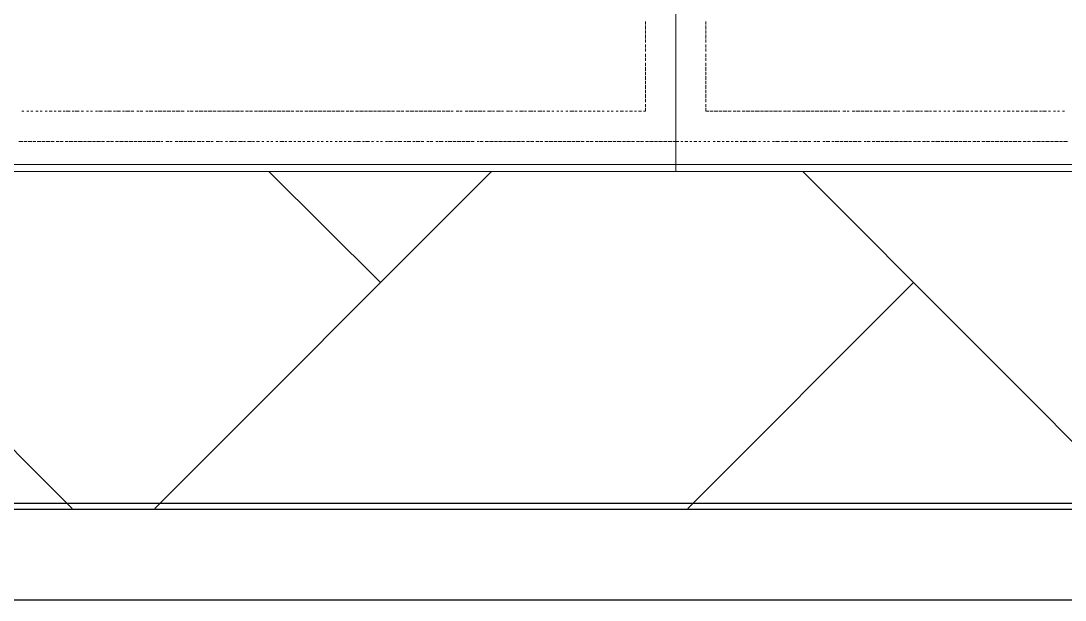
# Model space of a CAD drawing. Header units: millimetres. Extents: x 2928 to 3112, y 1220 to 1280.
# Drawn here: x 2962.22 to 2963.947, y 1236.874 to 1237.831 of the extents above; entities that cross this region are included whole.
import ezdxf

# ---------------------------------------------------------------- set-up
doc = ezdxf.new("R2010")
doc.units = ezdxf.units.MM

msp = doc.modelspace()

# ---------------------------------------------------------------- linework, layer by layer
at = {"color": 7, "linetype": 'Continuous', "lineweight": -2, "true_color": 0x000007}
for points in [[(2937.08126, 1265.3073), (2937.07792, 1267.474), (2938.98795, 1267.474), (2985.45528, 1267.474), (2985.45528, 1236.87356), (2938.98795, 1236.87356), (2937.08126, 1236.87356), (2937.08126, 1238.60692)], [(2937.23126, 1265.3073), (2937.23126, 1267.32399), (2938.98795, 1267.32399), (2985.30528, 1267.32399), (2985.30528, 1237.02356), (2938.98795, 1237.02356), (2937.22793, 1237.02356), (2937.22793, 1238.60692)]]:
    msp.add_lwpolyline(points, close=True, dxfattribs=at)
at = {"color": 7, "linetype": 'Continuous', "lineweight": 20, "true_color": 0x000007}
for points in [[(2961.2866, 1237.5819), (2963.3033, 1237.5819), (2963.3033, 1238.03358), (2961.2866, 1238.03358)], [(2963.3033, 1237.5819), (2965.31833, 1237.5819), (2965.31833, 1238.03358), (2963.3033, 1238.03358)]]:
    msp.add_lwpolyline(points, close=True, dxfattribs=at)
at = {"color": 252, "linetype": 'Continuous', "lineweight": 13, "true_color": 0x989898}
for points in [[(2963.2533, 1237.82524), (2963.2533, 1237.83024), (2963.2533, 1237.83024)], [(2963.2533, 1237.81691), (2963.2533, 1237.82357), (2963.2533, 1237.82357)], [(2963.3533, 1237.83024), (2963.3533, 1237.82524), (2963.3533, 1237.82524)], [(2963.3533, 1237.82357), (2963.3533, 1237.81691), (2963.3533, 1237.81691)], [(2963.2533, 1237.81024), (2963.2533, 1237.81524), (2963.2533, 1237.81524)], [(2963.2533, 1237.80191), (2963.2533, 1237.80857), (2963.2533, 1237.80857)], [(2963.3533, 1237.81524), (2963.3533, 1237.81024), (2963.3533, 1237.81024)], [(2963.3533, 1237.80857), (2963.3533, 1237.80191), (2963.3533, 1237.80191)], [(2963.2533, 1237.79524), (2963.2533, 1237.80024), (2963.2533, 1237.80024)], [(2963.2533, 1237.7869), (2963.2533, 1237.7919), (2963.2533, 1237.7919)], [(2963.3533, 1237.80024), (2963.3533, 1237.79524), (2963.3533, 1237.79524)], [(2963.3533, 1237.7919), (2963.3533, 1237.7869), (2963.3533, 1237.7869)], [(2963.2533, 1237.78024), (2963.2533, 1237.78524), (2963.2533, 1237.78524)], [(2963.2533, 1237.7719), (2963.2533, 1237.7769), (2963.2533, 1237.7769)], [(2963.3533, 1237.78524), (2963.3533, 1237.78024), (2963.3533, 1237.78024)], [(2963.3533, 1237.7769), (2963.3533, 1237.7719), (2963.3533, 1237.7719)], [(2963.2533, 1237.76524), (2963.2533, 1237.77024), (2963.2533, 1237.77024)], [(2963.2533, 1237.7569), (2963.2533, 1237.7619), (2963.2533, 1237.7619)], [(2963.2533, 1237.74857), (2963.2533, 1237.75524), (2963.2533, 1237.75524)], [(2963.3533, 1237.77024), (2963.3533, 1237.76524), (2963.3533, 1237.76524)], [(2963.3533, 1237.7619), (2963.3533, 1237.7569), (2963.3533, 1237.7569)], [(2963.3533, 1237.75524), (2963.3533, 1237.74857), (2963.3533, 1237.74857)], [(2963.2533, 1237.7419), (2963.2533, 1237.7469), (2963.2533, 1237.7469)], [(2963.2533, 1237.73357), (2963.2533, 1237.74024), (2963.2533, 1237.74024)], [(2963.3533, 1237.7469), (2963.3533, 1237.7419), (2963.3533, 1237.7419)], [(2963.3533, 1237.74024), (2963.3533, 1237.73357), (2963.3533, 1237.73357)], [(2963.2533, 1237.7269), (2963.2533, 1237.7319), (2963.2533, 1237.7319)], [(2963.2533, 1237.71857), (2963.2533, 1237.72524), (2963.2533, 1237.72524)], [(2963.3533, 1237.7319), (2963.3533, 1237.7269), (2963.3533, 1237.7269)], [(2963.3533, 1237.72524), (2963.3533, 1237.71857), (2963.3533, 1237.71857)], [(2963.2533, 1237.7119), (2963.2533, 1237.7169), (2963.2533, 1237.7169)], [(2963.2533, 1237.70357), (2963.2533, 1237.71024), (2963.2533, 1237.71024)], [(2963.3533, 1237.7169), (2963.3533, 1237.7119), (2963.3533, 1237.7119)], [(2963.3533, 1237.71024), (2963.3533, 1237.70357), (2963.3533, 1237.70357)], [(2963.2533, 1237.6969), (2963.2533, 1237.7019), (2963.2533, 1237.7019)], [(2963.2533, 1237.68857), (2963.2533, 1237.69357), (2963.2533, 1237.69357)], [(2963.2533, 1237.6819), (2963.2533, 1237.6869), (2963.2533, 1237.6869)], [(2963.3533, 1237.7019), (2963.3533, 1237.6969), (2963.3533, 1237.6969)], [(2963.3533, 1237.69357), (2963.3533, 1237.68857), (2963.3533, 1237.68857)], [(2963.3533, 1237.6869), (2963.3533, 1237.6819), (2963.3583, 1237.6819)], [(2962.22162, 1237.6819), (2962.22495, 1237.6819), (2962.22495, 1237.6819)], [(2962.22995, 1237.6819), (2962.23328, 1237.6819), (2962.23328, 1237.6819)], [(2962.23662, 1237.6819), (2962.23995, 1237.6819), (2962.23995, 1237.6819)], [(2962.24495, 1237.6819), (2962.24828, 1237.6819), (2962.24828, 1237.6819)], [(2962.25162, 1237.6819), (2962.25495, 1237.6819), (2962.25495, 1237.6819)], [(2962.25995, 1237.6819), (2962.26328, 1237.6819), (2962.26328, 1237.6819)], [(2962.26662, 1237.6819), (2962.27162, 1237.6819), (2962.27162, 1237.6819)], [(2962.27495, 1237.6819), (2962.27828, 1237.6819), (2962.27828, 1237.6819)], [(2962.28162, 1237.6819), (2962.28662, 1237.6819), (2962.28662, 1237.6819)], [(2962.28995, 1237.6819), (2962.29328, 1237.6819), (2962.29328, 1237.6819)], [(2962.29495, 1237.6819), (2962.30162, 1237.6819), (2962.30162, 1237.6819)], [(2962.30495, 1237.6819), (2962.30828, 1237.6819), (2962.30828, 1237.6819)], [(2962.30995, 1237.6819), (2962.31662, 1237.6819), (2962.31662, 1237.6819)], [(2962.31995, 1237.6819), (2962.32328, 1237.6819), (2962.32328, 1237.6819)], [(2962.32828, 1237.6819), (2962.33162, 1237.6819), (2962.33162, 1237.6819)], [(2962.33495, 1237.6819), (2962.33828, 1237.6819), (2962.33828, 1237.6819)], [(2962.34328, 1237.6819), (2962.34662, 1237.6819), (2962.34662, 1237.6819)], [(2962.34828, 1237.6819), (2962.35495, 1237.6819), (2962.35495, 1237.6819)], [(2962.35828, 1237.6819), (2962.36162, 1237.6819), (2962.36162, 1237.6819)], [(2962.36328, 1237.6819), (2962.36995, 1237.6819), (2962.36995, 1237.6819)], [(2962.37328, 1237.6819), (2962.37662, 1237.6819), (2962.37662, 1237.6819)], [(2962.37828, 1237.6819), (2962.38495, 1237.6819), (2962.38495, 1237.6819)], [(2962.38828, 1237.6819), (2962.39162, 1237.6819), (2962.39162, 1237.6819)], [(2962.39328, 1237.6819), (2962.39995, 1237.6819), (2962.39995, 1237.6819)], [(2962.40162, 1237.6819), (2962.40662, 1237.6819), (2962.40662, 1237.6819)], [(2962.41162, 1237.6819), (2962.41495, 1237.6819), (2962.41495, 1237.6819)], [(2962.41662, 1237.6819), (2962.42162, 1237.6819), (2962.42162, 1237.6819)], [(2962.42662, 1237.6819), (2962.42995, 1237.6819), (2962.42995, 1237.6819)], [(2962.43162, 1237.6819), (2962.43829, 1237.6819), (2962.43829, 1237.6819)], [(2962.44162, 1237.6819), (2962.44495, 1237.6819), (2962.44495, 1237.6819)], [(2962.44662, 1237.6819), (2962.45329, 1237.6819), (2962.45329, 1237.6819)], [(2962.45495, 1237.6819), (2962.45995, 1237.6819), (2962.45995, 1237.6819)], [(2962.46162, 1237.6819), (2962.46829, 1237.6819), (2962.46829, 1237.6819)], [(2962.46995, 1237.6819), (2962.47495, 1237.6819), (2962.47495, 1237.6819)], [(2962.47662, 1237.6819), (2962.48329, 1237.6819), (2962.48329, 1237.6819)], [(2962.48495, 1237.6819), (2962.48995, 1237.6819), (2962.48995, 1237.6819)], [(2962.49495, 1237.6819), (2962.49829, 1237.6819), (2962.49829, 1237.6819)], [(2962.49995, 1237.6819), (2962.50495, 1237.6819), (2962.50495, 1237.6819)], [(2962.50829, 1237.6819), (2962.51329, 1237.6819), (2962.51329, 1237.6819)], [(2962.51495, 1237.6819), (2962.52162, 1237.6819), (2962.52162, 1237.6819)], [(2962.52329, 1237.6819), (2962.52829, 1237.6819), (2962.52829, 1237.6819)], [(2962.52995, 1237.6819), (2962.53662, 1237.6819), (2962.53662, 1237.6819)], [(2962.53829, 1237.6819), (2962.54329, 1237.6819), (2962.54329, 1237.6819)], [(2962.54495, 1237.6819), (2962.55162, 1237.6819), (2962.55162, 1237.6819)], [(2962.55329, 1237.6819), (2962.55829, 1237.6819), (2962.55829, 1237.6819)], [(2962.55995, 1237.6819), (2962.56662, 1237.6819), (2962.56662, 1237.6819)], [(2962.56829, 1237.6819), (2962.57329, 1237.6819), (2962.57329, 1237.6819)], [(2962.57495, 1237.6819), (2962.58162, 1237.6819), (2962.58162, 1237.6819)], [(2962.58329, 1237.6819), (2962.58829, 1237.6819), (2962.58829, 1237.6819)], [(2962.59162, 1237.6819), (2962.59662, 1237.6819), (2962.59662, 1237.6819)], [(2962.59829, 1237.6819), (2962.60329, 1237.6819), (2962.60329, 1237.6819)], [(2962.60662, 1237.6819), (2962.61162, 1237.6819), (2962.61162, 1237.6819)], [(2962.61329, 1237.6819), (2962.61995, 1237.6819), (2962.61995, 1237.6819)], [(2962.62162, 1237.6819), (2962.62662, 1237.6819), (2962.62662, 1237.6819)], [(2962.62829, 1237.6819), (2962.63496, 1237.6819), (2962.63496, 1237.6819)], [(2962.63662, 1237.6819), (2962.64162, 1237.6819), (2962.64162, 1237.6819)], [(2962.64329, 1237.6819), (2962.64996, 1237.6819), (2962.64996, 1237.6819)], [(2962.65162, 1237.6819), (2962.65662, 1237.6819), (2962.65662, 1237.6819)], [(2962.65829, 1237.6819), (2962.66496, 1237.6819), (2962.66496, 1237.6819)], [(2962.66662, 1237.6819), (2962.67162, 1237.6819), (2962.67162, 1237.6819)], [(2962.67496, 1237.6819), (2962.67996, 1237.6819), (2962.67996, 1237.6819)], [(2962.68162, 1237.6819), (2962.68662, 1237.6819), (2962.68662, 1237.6819)], [(2962.68996, 1237.6819), (2962.69496, 1237.6819), (2962.69496, 1237.6819)], [(2962.69662, 1237.6819), (2962.70329, 1237.6819), (2962.70329, 1237.6819)], [(2962.70496, 1237.6819), (2962.70996, 1237.6819), (2962.70996, 1237.6819)], [(2962.71162, 1237.6819), (2962.71829, 1237.6819), (2962.71829, 1237.6819)], [(2962.71996, 1237.6819), (2962.72496, 1237.6819), (2962.72496, 1237.6819)], [(2962.72662, 1237.6819), (2962.73329, 1237.6819), (2962.73329, 1237.6819)], [(2962.73496, 1237.6819), (2962.73996, 1237.6819), (2962.73996, 1237.6819)], [(2962.74162, 1237.6819), (2962.74829, 1237.6819), (2962.74829, 1237.6819)], [(2962.74996, 1237.6819), (2962.75496, 1237.6819), (2962.75496, 1237.6819)], [(2962.75829, 1237.6819), (2962.76329, 1237.6819), (2962.76329, 1237.6819)], [(2962.76496, 1237.6819), (2962.76996, 1237.6819), (2962.76996, 1237.6819)], [(2962.77329, 1237.6819), (2962.77829, 1237.6819), (2962.77829, 1237.6819)], [(2962.77996, 1237.6819), (2962.78662, 1237.6819), (2962.78662, 1237.6819)], [(2962.78829, 1237.6819), (2962.79329, 1237.6819), (2962.79329, 1237.6819)], [(2962.79496, 1237.6819), (2962.80162, 1237.6819), (2962.80162, 1237.6819)], [(2962.80329, 1237.6819), (2962.80829, 1237.6819), (2962.80829, 1237.6819)], [(2962.80996, 1237.6819), (2962.81662, 1237.6819), (2962.81662, 1237.6819)], [(2962.81829, 1237.6819), (2962.82329, 1237.6819), (2962.82329, 1237.6819)], [(2962.82496, 1237.6819), (2962.83162, 1237.6819), (2962.83162, 1237.6819)], [(2962.83329, 1237.6819), (2962.83829, 1237.6819), (2962.83829, 1237.6819)], [(2962.84162, 1237.6819), (2962.84662, 1237.6819), (2962.84662, 1237.6819)], [(2962.84829, 1237.6819), (2962.85329, 1237.6819), (2962.85329, 1237.6819)], [(2962.85662, 1237.6819), (2962.86163, 1237.6819), (2962.86163, 1237.6819)], [(2962.86329, 1237.6819), (2962.86996, 1237.6819), (2962.86996, 1237.6819)], [(2962.87163, 1237.6819), (2962.87663, 1237.6819), (2962.87663, 1237.6819)], [(2962.87829, 1237.6819), (2962.88496, 1237.6819), (2962.88496, 1237.6819)], [(2962.88663, 1237.6819), (2962.89163, 1237.6819), (2962.89163, 1237.6819)], [(2962.89329, 1237.6819), (2962.89996, 1237.6819), (2962.89996, 1237.6819)], [(2962.90163, 1237.6819), (2962.90663, 1237.6819), (2962.90663, 1237.6819)], [(2962.90829, 1237.6819), (2962.91496, 1237.6819), (2962.91496, 1237.6819)], [(2962.91663, 1237.6819), (2962.92163, 1237.6819), (2962.92163, 1237.6819)], [(2962.92329, 1237.6819), (2962.92996, 1237.6819), (2962.92996, 1237.6819)], [(2962.93163, 1237.6819), (2962.93496, 1237.6819), (2962.93496, 1237.6819)], [(2962.93996, 1237.6819), (2962.94496, 1237.6819), (2962.94496, 1237.6819)], [(2962.94663, 1237.6819), (2962.94996, 1237.6819), (2962.94996, 1237.6819)], [(2962.95496, 1237.6819), (2962.95996, 1237.6819), (2962.95996, 1237.6819)], [(2962.96163, 1237.6819), (2962.96829, 1237.6819), (2962.96829, 1237.6819)], [(2962.96996, 1237.6819), (2962.97496, 1237.6819), (2962.97496, 1237.6819)], [(2962.97663, 1237.6819), (2962.98329, 1237.6819), (2962.98329, 1237.6819)], [(2962.98496, 1237.6819), (2962.98829, 1237.6819), (2962.98829, 1237.6819)], [(2962.99163, 1237.6819), (2962.99829, 1237.6819), (2962.99829, 1237.6819)], [(2962.99996, 1237.6819), (2963.00329, 1237.6819), (2963.00329, 1237.6819)], [(2963.00663, 1237.6819), (2963.01329, 1237.6819), (2963.01329, 1237.6819)], [(2963.01496, 1237.6819), (2963.01829, 1237.6819), (2963.01829, 1237.6819)], [(2963.02329, 1237.6819), (2963.02829, 1237.6819), (2963.02829, 1237.6819)], [(2963.02996, 1237.6819), (2963.03329, 1237.6819), (2963.03329, 1237.6819)], [(2963.03829, 1237.6819), (2963.04163, 1237.6819), (2963.04163, 1237.6819)], [(2963.04496, 1237.6819), (2963.05163, 1237.6819), (2963.05163, 1237.6819)], [(2963.05329, 1237.6819), (2963.05663, 1237.6819), (2963.05663, 1237.6819)], [(2963.05996, 1237.6819), (2963.06663, 1237.6819), (2963.06663, 1237.6819)], [(2963.06829, 1237.6819), (2963.07163, 1237.6819), (2963.07163, 1237.6819)], [(2963.07496, 1237.6819), (2963.08163, 1237.6819), (2963.08163, 1237.6819)], [(2963.08329, 1237.6819), (2963.08663, 1237.6819), (2963.08663, 1237.6819)], [(2963.08996, 1237.6819), (2963.09496, 1237.6819), (2963.09496, 1237.6819)], [(2963.0983, 1237.6819), (2963.10163, 1237.6819), (2963.10163, 1237.6819)], [(2963.10663, 1237.6819), (2963.10996, 1237.6819), (2963.10996, 1237.6819)], [(2963.1133, 1237.6819), (2963.11663, 1237.6819), (2963.11663, 1237.6819)], [(2963.12163, 1237.6819), (2963.12496, 1237.6819), (2963.12496, 1237.6819)], [(2963.1283, 1237.6819), (2963.13496, 1237.6819), (2963.13496, 1237.6819)], [(2963.13663, 1237.6819), (2963.13996, 1237.6819), (2963.13996, 1237.6819)], [(2963.1433, 1237.6819), (2963.1483, 1237.6819), (2963.1483, 1237.6819)], [(2963.15163, 1237.6819), (2963.15496, 1237.6819), (2963.15496, 1237.6819)], [(2963.1583, 1237.6819), (2963.1633, 1237.6819), (2963.1633, 1237.6819)], [(2963.16663, 1237.6819), (2963.16996, 1237.6819), (2963.16996, 1237.6819)], [(2963.1733, 1237.6819), (2963.1783, 1237.6819), (2963.1783, 1237.6819)], [(2963.18163, 1237.6819), (2963.18496, 1237.6819), (2963.18496, 1237.6819)], [(2963.18996, 1237.6819), (2963.1933, 1237.6819), (2963.1933, 1237.6819)], [(2963.19663, 1237.6819), (2963.19996, 1237.6819), (2963.19996, 1237.6819)], [(2963.20496, 1237.6819), (2963.2083, 1237.6819), (2963.2083, 1237.6819)], [(2963.21163, 1237.6819), (2963.21663, 1237.6819), (2963.21663, 1237.6819)], [(2963.21996, 1237.6819), (2963.2233, 1237.6819), (2963.2233, 1237.6819)], [(2963.22663, 1237.6819), (2963.23163, 1237.6819), (2963.23163, 1237.6819)], [(2963.23496, 1237.6819), (2963.2383, 1237.6819), (2963.2383, 1237.6819)], [(2963.24163, 1237.6819), (2963.24663, 1237.6819), (2963.24663, 1237.6819)], [(2963.24996, 1237.6819), (2963.2533, 1237.6819), (2963.2533, 1237.6819)], [(2963.35997, 1237.6819), (2963.36497, 1237.6819), (2963.36497, 1237.6819)], [(2963.36663, 1237.6819), (2963.3733, 1237.6819), (2963.3733, 1237.6819)], [(2963.37497, 1237.6819), (2963.37997, 1237.6819), (2963.37997, 1237.6819)], [(2963.38163, 1237.6819), (2963.3883, 1237.6819), (2963.3883, 1237.6819)], [(2963.38997, 1237.6819), (2963.39497, 1237.6819), (2963.39497, 1237.6819)], [(2963.3983, 1237.6819), (2963.4033, 1237.6819), (2963.4033, 1237.6819)], [(2963.40497, 1237.6819), (2963.40997, 1237.6819), (2963.40997, 1237.6819)], [(2963.4133, 1237.6819), (2963.4183, 1237.6819), (2963.4183, 1237.6819)], [(2963.41997, 1237.6819), (2963.42663, 1237.6819), (2963.42663, 1237.6819)], [(2963.4283, 1237.6819), (2963.4333, 1237.6819), (2963.4333, 1237.6819)], [(2963.43497, 1237.6819), (2963.44163, 1237.6819), (2963.44163, 1237.6819)], [(2963.4433, 1237.6819), (2963.4483, 1237.6819), (2963.4483, 1237.6819)], [(2963.44997, 1237.6819), (2963.45663, 1237.6819), (2963.45663, 1237.6819)], [(2963.4583, 1237.6819), (2963.4633, 1237.6819), (2963.4633, 1237.6819)], [(2963.46497, 1237.6819), (2963.47163, 1237.6819), (2963.47163, 1237.6819)], [(2963.4733, 1237.6819), (2963.4783, 1237.6819), (2963.4783, 1237.6819)], [(2963.48163, 1237.6819), (2963.48663, 1237.6819), (2963.48663, 1237.6819)], [(2963.4883, 1237.6819), (2963.4933, 1237.6819), (2963.4933, 1237.6819)], [(2963.49663, 1237.6819), (2963.50163, 1237.6819), (2963.50163, 1237.6819)], [(2963.5033, 1237.6819), (2963.50997, 1237.6819), (2963.50997, 1237.6819)], [(2963.51163, 1237.6819), (2963.51663, 1237.6819), (2963.51663, 1237.6819)], [(2963.5183, 1237.6819), (2963.52497, 1237.6819), (2963.52497, 1237.6819)], [(2963.52663, 1237.6819), (2963.53163, 1237.6819), (2963.53163, 1237.6819)], [(2963.5333, 1237.6819), (2963.53997, 1237.6819), (2963.53997, 1237.6819)], [(2963.54163, 1237.6819), (2963.54663, 1237.6819), (2963.54663, 1237.6819)], [(2963.5483, 1237.6819), (2963.55497, 1237.6819), (2963.55497, 1237.6819)], [(2963.55663, 1237.6819), (2963.56164, 1237.6819), (2963.56164, 1237.6819)], [(2963.5633, 1237.6819), (2963.56997, 1237.6819), (2963.56997, 1237.6819)], [(2963.57164, 1237.6819), (2963.57497, 1237.6819), (2963.57497, 1237.6819)], [(2963.57997, 1237.6819), (2963.58497, 1237.6819), (2963.58497, 1237.6819)], [(2963.58664, 1237.6819), (2963.58997, 1237.6819), (2963.58997, 1237.6819)], [(2963.59497, 1237.6819), (2963.59997, 1237.6819), (2963.59997, 1237.6819)], [(2963.60164, 1237.6819), (2963.6083, 1237.6819), (2963.6083, 1237.6819)], [(2963.60997, 1237.6819), (2963.61497, 1237.6819), (2963.61497, 1237.6819)], [(2963.61664, 1237.6819), (2963.6233, 1237.6819), (2963.6233, 1237.6819)], [(2963.62497, 1237.6819), (2963.6283, 1237.6819), (2963.6283, 1237.6819)], [(2963.63164, 1237.6819), (2963.6383, 1237.6819), (2963.6383, 1237.6819)], [(2963.63997, 1237.6819), (2963.6433, 1237.6819), (2963.6433, 1237.6819)], [(2963.64664, 1237.6819), (2963.6533, 1237.6819), (2963.6533, 1237.6819)], [(2963.65497, 1237.6819), (2963.6583, 1237.6819), (2963.6583, 1237.6819)], [(2963.6633, 1237.6819), (2963.6683, 1237.6819), (2963.6683, 1237.6819)], [(2963.66997, 1237.6819), (2963.6733, 1237.6819), (2963.6733, 1237.6819)], [(2963.6783, 1237.6819), (2963.68164, 1237.6819), (2963.68164, 1237.6819)], [(2963.68497, 1237.6819), (2963.69164, 1237.6819), (2963.69164, 1237.6819)], [(2963.6933, 1237.6819), (2963.69664, 1237.6819), (2963.69664, 1237.6819)], [(2963.69997, 1237.6819), (2963.70664, 1237.6819), (2963.70664, 1237.6819)], [(2963.7083, 1237.6819), (2963.71164, 1237.6819), (2963.71164, 1237.6819)], [(2963.71497, 1237.6819), (2963.72164, 1237.6819), (2963.72164, 1237.6819)], [(2963.7233, 1237.6819), (2963.72664, 1237.6819), (2963.72664, 1237.6819)], [(2963.72997, 1237.6819), (2963.73497, 1237.6819), (2963.73497, 1237.6819)], [(2963.7383, 1237.6819), (2963.74164, 1237.6819), (2963.74164, 1237.6819)], [(2963.74664, 1237.6819), (2963.74997, 1237.6819), (2963.74997, 1237.6819)], [(2963.7533, 1237.6819), (2963.75664, 1237.6819), (2963.75664, 1237.6819)], [(2963.76164, 1237.6819), (2963.76497, 1237.6819), (2963.76497, 1237.6819)], [(2963.7683, 1237.6819), (2963.77497, 1237.6819), (2963.77497, 1237.6819)], [(2963.77664, 1237.6819), (2963.77997, 1237.6819), (2963.77997, 1237.6819)], [(2963.7833, 1237.6819), (2963.7883, 1237.6819), (2963.7883, 1237.6819)], [(2963.79164, 1237.6819), (2963.79497, 1237.6819), (2963.79497, 1237.6819)], [(2963.79831, 1237.6819), (2963.80331, 1237.6819), (2963.80331, 1237.6819)], [(2963.80664, 1237.6819), (2963.80997, 1237.6819), (2963.80997, 1237.6819)], [(2963.81331, 1237.6819), (2963.81831, 1237.6819), (2963.81831, 1237.6819)], [(2963.82164, 1237.6819), (2963.82497, 1237.6819), (2963.82497, 1237.6819)], [(2963.82997, 1237.6819), (2963.83331, 1237.6819), (2963.83331, 1237.6819)], [(2963.83664, 1237.6819), (2963.83997, 1237.6819), (2963.83997, 1237.6819)], [(2963.84497, 1237.6819), (2963.84831, 1237.6819), (2963.84831, 1237.6819)], [(2963.85164, 1237.6819), (2963.85664, 1237.6819), (2963.85664, 1237.6819)], [(2963.85997, 1237.6819), (2963.86331, 1237.6819), (2963.86331, 1237.6819)], [(2963.86664, 1237.6819), (2963.87164, 1237.6819), (2963.87164, 1237.6819)], [(2963.87497, 1237.6819), (2963.87831, 1237.6819), (2963.87831, 1237.6819)], [(2963.88164, 1237.6819), (2963.88664, 1237.6819), (2963.88664, 1237.6819)], [(2963.88997, 1237.6819), (2963.89331, 1237.6819), (2963.89331, 1237.6819)], [(2963.89497, 1237.6819), (2963.90164, 1237.6819), (2963.90164, 1237.6819)], [(2963.90497, 1237.6819), (2963.90831, 1237.6819), (2963.90831, 1237.6819)], [(2963.90997, 1237.6819), (2963.91664, 1237.6819), (2963.91664, 1237.6819)], [(2963.91997, 1237.6819), (2963.92331, 1237.6819), (2963.92331, 1237.6819)], [(2963.92831, 1237.6819), (2963.93164, 1237.6819), (2963.93164, 1237.6819)], [(2963.93497, 1237.6819), (2963.93831, 1237.6819), (2963.93831, 1237.6819)], [(2963.94331, 1237.6819), (2963.94664, 1237.6819), (2963.94664, 1237.6819)], [(2962.21662, 1237.6319), (2962.22328, 1237.6319), (2962.22328, 1237.6319)], [(2962.22495, 1237.6319), (2962.22995, 1237.6319), (2962.22995, 1237.6319)], [(2962.23162, 1237.6319), (2962.23828, 1237.6319), (2962.23828, 1237.6319)], [(2962.23995, 1237.6319), (2962.24495, 1237.6319), (2962.24495, 1237.6319)], [(2962.24662, 1237.6319), (2962.25328, 1237.6319), (2962.25328, 1237.6319)], [(2962.25495, 1237.6319), (2962.25995, 1237.6319), (2962.25995, 1237.6319)], [(2962.26162, 1237.6319), (2962.26828, 1237.6319), (2962.26828, 1237.6319)], [(2962.26995, 1237.6319), (2962.27495, 1237.6319), (2962.27495, 1237.6319)], [(2962.27828, 1237.6319), (2962.28328, 1237.6319), (2962.28328, 1237.6319)], [(2962.28495, 1237.6319), (2962.28995, 1237.6319), (2962.28995, 1237.6319)], [(2962.29328, 1237.6319), (2962.29828, 1237.6319), (2962.29828, 1237.6319)], [(2962.29995, 1237.6319), (2962.30662, 1237.6319), (2962.30662, 1237.6319)], [(2962.30828, 1237.6319), (2962.31328, 1237.6319), (2962.31328, 1237.6319)], [(2962.31495, 1237.6319), (2962.32162, 1237.6319), (2962.32162, 1237.6319)], [(2962.32328, 1237.6319), (2962.32828, 1237.6319), (2962.32828, 1237.6319)], [(2962.32995, 1237.6319), (2962.33662, 1237.6319), (2962.33662, 1237.6319)], [(2962.33828, 1237.6319), (2962.34328, 1237.6319), (2962.34328, 1237.6319)], [(2962.34495, 1237.6319), (2962.35162, 1237.6319), (2962.35162, 1237.6319)], [(2962.35328, 1237.6319), (2962.35828, 1237.6319), (2962.35828, 1237.6319)], [(2962.36162, 1237.6319), (2962.36662, 1237.6319), (2962.36662, 1237.6319)], [(2962.36828, 1237.6319), (2962.37328, 1237.6319), (2962.37328, 1237.6319)], [(2962.37662, 1237.6319), (2962.38162, 1237.6319), (2962.38162, 1237.6319)], [(2962.38328, 1237.6319), (2962.38995, 1237.6319), (2962.38995, 1237.6319)], [(2962.39162, 1237.6319), (2962.39662, 1237.6319), (2962.39662, 1237.6319)], [(2962.39829, 1237.6319), (2962.40495, 1237.6319), (2962.40495, 1237.6319)], [(2962.40662, 1237.6319), (2962.41162, 1237.6319), (2962.41162, 1237.6319)], [(2962.41329, 1237.6319), (2962.41995, 1237.6319), (2962.41995, 1237.6319)], [(2962.42162, 1237.6319), (2962.42662, 1237.6319), (2962.42662, 1237.6319)], [(2962.42829, 1237.6319), (2962.43495, 1237.6319), (2962.43495, 1237.6319)], [(2962.43662, 1237.6319), (2962.44162, 1237.6319), (2962.44162, 1237.6319)], [(2962.44329, 1237.6319), (2962.44995, 1237.6319), (2962.44995, 1237.6319)], [(2962.45162, 1237.6319), (2962.45495, 1237.6319), (2962.45495, 1237.6319)], [(2962.45995, 1237.6319), (2962.46495, 1237.6319), (2962.46495, 1237.6319)], [(2962.46662, 1237.6319), (2962.46995, 1237.6319), (2962.46995, 1237.6319)], [(2962.47495, 1237.6319), (2962.47995, 1237.6319), (2962.47995, 1237.6319)], [(2962.48162, 1237.6319), (2962.48829, 1237.6319), (2962.48829, 1237.6319)], [(2962.48995, 1237.6319), (2962.49495, 1237.6319), (2962.49495, 1237.6319)], [(2962.49662, 1237.6319), (2962.50329, 1237.6319), (2962.50329, 1237.6319)], [(2962.50495, 1237.6319), (2962.50829, 1237.6319), (2962.50829, 1237.6319)], [(2962.51162, 1237.6319), (2962.51829, 1237.6319), (2962.51829, 1237.6319)], [(2962.51995, 1237.6319), (2962.52329, 1237.6319), (2962.52329, 1237.6319)], [(2962.52662, 1237.6319), (2962.53329, 1237.6319), (2962.53329, 1237.6319)], [(2962.53495, 1237.6319), (2962.53829, 1237.6319), (2962.53829, 1237.6319)], [(2962.54329, 1237.6319), (2962.54829, 1237.6319), (2962.54829, 1237.6319)], [(2962.54995, 1237.6319), (2962.55329, 1237.6319), (2962.55329, 1237.6319)], [(2962.55829, 1237.6319), (2962.56162, 1237.6319), (2962.56162, 1237.6319)], [(2962.56495, 1237.6319), (2962.57162, 1237.6319), (2962.57162, 1237.6319)], [(2962.57329, 1237.6319), (2962.57662, 1237.6319), (2962.57662, 1237.6319)], [(2962.57995, 1237.6319), (2962.58662, 1237.6319), (2962.58662, 1237.6319)], [(2962.58829, 1237.6319), (2962.59162, 1237.6319), (2962.59162, 1237.6319)], [(2962.59495, 1237.6319), (2962.60162, 1237.6319), (2962.60162, 1237.6319)], [(2962.60329, 1237.6319), (2962.60662, 1237.6319), (2962.60662, 1237.6319)], [(2962.60995, 1237.6319), (2962.61495, 1237.6319), (2962.61495, 1237.6319)], [(2962.61829, 1237.6319), (2962.62162, 1237.6319), (2962.62162, 1237.6319)], [(2962.62662, 1237.6319), (2962.62996, 1237.6319), (2962.62996, 1237.6319)], [(2962.63329, 1237.6319), (2962.63662, 1237.6319), (2962.63662, 1237.6319)], [(2962.64162, 1237.6319), (2962.64496, 1237.6319), (2962.64496, 1237.6319)], [(2962.64829, 1237.6319), (2962.65496, 1237.6319), (2962.65496, 1237.6319)], [(2962.65662, 1237.6319), (2962.65996, 1237.6319), (2962.65996, 1237.6319)], [(2962.66329, 1237.6319), (2962.66829, 1237.6319), (2962.66829, 1237.6319)], [(2962.67162, 1237.6319), (2962.67496, 1237.6319), (2962.67496, 1237.6319)], [(2962.67829, 1237.6319), (2962.68329, 1237.6319), (2962.68329, 1237.6319)], [(2962.68662, 1237.6319), (2962.68996, 1237.6319), (2962.68996, 1237.6319)], [(2962.69329, 1237.6319), (2962.69829, 1237.6319), (2962.69829, 1237.6319)], [(2962.70162, 1237.6319), (2962.70496, 1237.6319), (2962.70496, 1237.6319)], [(2962.70996, 1237.6319), (2962.71329, 1237.6319), (2962.71329, 1237.6319)], [(2962.71662, 1237.6319), (2962.71996, 1237.6319), (2962.71996, 1237.6319)], [(2962.72496, 1237.6319), (2962.72829, 1237.6319), (2962.72829, 1237.6319)], [(2962.73162, 1237.6319), (2962.73496, 1237.6319), (2962.73496, 1237.6319)], [(2962.73996, 1237.6319), (2962.74329, 1237.6319), (2962.74329, 1237.6319)], [(2962.74662, 1237.6319), (2962.75162, 1237.6319), (2962.75162, 1237.6319)], [(2962.75496, 1237.6319), (2962.75829, 1237.6319), (2962.75829, 1237.6319)], [(2962.76162, 1237.6319), (2962.76662, 1237.6319), (2962.76662, 1237.6319)], [(2962.76996, 1237.6319), (2962.77329, 1237.6319), (2962.77329, 1237.6319)], [(2962.77496, 1237.6319), (2962.78162, 1237.6319), (2962.78162, 1237.6319)], [(2962.78496, 1237.6319), (2962.78829, 1237.6319), (2962.78829, 1237.6319)], [(2962.78996, 1237.6319), (2962.79662, 1237.6319), (2962.79662, 1237.6319)], [(2962.79996, 1237.6319), (2962.80329, 1237.6319), (2962.80329, 1237.6319)], [(2962.80829, 1237.6319), (2962.81162, 1237.6319), (2962.81162, 1237.6319)], [(2962.81496, 1237.6319), (2962.81829, 1237.6319), (2962.81829, 1237.6319)], [(2962.82329, 1237.6319), (2962.82662, 1237.6319), (2962.82662, 1237.6319)], [(2962.82829, 1237.6319), (2962.83496, 1237.6319), (2962.83496, 1237.6319)], [(2962.83829, 1237.6319), (2962.84162, 1237.6319), (2962.84162, 1237.6319)], [(2962.84329, 1237.6319), (2962.84996, 1237.6319), (2962.84996, 1237.6319)], [(2962.85329, 1237.6319), (2962.85662, 1237.6319), (2962.85662, 1237.6319)], [(2962.85829, 1237.6319), (2962.86496, 1237.6319), (2962.86496, 1237.6319)], [(2962.86829, 1237.6319), (2962.87163, 1237.6319), (2962.87163, 1237.6319)], [(2962.87329, 1237.6319), (2962.87996, 1237.6319), (2962.87996, 1237.6319)], [(2962.88163, 1237.6319), (2962.88663, 1237.6319), (2962.88663, 1237.6319)], [(2962.89163, 1237.6319), (2962.89496, 1237.6319), (2962.89496, 1237.6319)], [(2962.89663, 1237.6319), (2962.90163, 1237.6319), (2962.90163, 1237.6319)], [(2962.90663, 1237.6319), (2962.90996, 1237.6319), (2962.90996, 1237.6319)], [(2962.91163, 1237.6319), (2962.91829, 1237.6319), (2962.91829, 1237.6319)], [(2962.92163, 1237.6319), (2962.92496, 1237.6319), (2962.92496, 1237.6319)], [(2962.92663, 1237.6319), (2962.93329, 1237.6319), (2962.93329, 1237.6319)], [(2962.93496, 1237.6319), (2962.93996, 1237.6319), (2962.93996, 1237.6319)], [(2962.94163, 1237.6319), (2962.94829, 1237.6319), (2962.94829, 1237.6319)], [(2962.94996, 1237.6319), (2962.95496, 1237.6319), (2962.95496, 1237.6319)], [(2962.95663, 1237.6319), (2962.96329, 1237.6319), (2962.96329, 1237.6319)], [(2962.96496, 1237.6319), (2962.96996, 1237.6319), (2962.96996, 1237.6319)], [(2962.97496, 1237.6319), (2962.97829, 1237.6319), (2962.97829, 1237.6319)], [(2962.97996, 1237.6319), (2962.98496, 1237.6319), (2962.98496, 1237.6319)], [(2962.98829, 1237.6319), (2962.99329, 1237.6319), (2962.99329, 1237.6319)], [(2962.99496, 1237.6319), (2963.00163, 1237.6319), (2963.00163, 1237.6319)], [(2963.00329, 1237.6319), (2963.00829, 1237.6319), (2963.00829, 1237.6319)], [(2963.00996, 1237.6319), (2963.01663, 1237.6319), (2963.01663, 1237.6319)], [(2963.01829, 1237.6319), (2963.02329, 1237.6319), (2963.02329, 1237.6319)], [(2963.02496, 1237.6319), (2963.03163, 1237.6319), (2963.03163, 1237.6319)], [(2963.03329, 1237.6319), (2963.03829, 1237.6319), (2963.03829, 1237.6319)], [(2963.03996, 1237.6319), (2963.04663, 1237.6319), (2963.04663, 1237.6319)], [(2963.04829, 1237.6319), (2963.05329, 1237.6319), (2963.05329, 1237.6319)], [(2963.05663, 1237.6319), (2963.06163, 1237.6319), (2963.06163, 1237.6319)], [(2963.06329, 1237.6319), (2963.06829, 1237.6319), (2963.06829, 1237.6319)], [(2963.07163, 1237.6319), (2963.07663, 1237.6319), (2963.07663, 1237.6319)], [(2963.07829, 1237.6319), (2963.08329, 1237.6319), (2963.08329, 1237.6319)], [(2963.08663, 1237.6319), (2963.09163, 1237.6319), (2963.09163, 1237.6319)], [(2963.09329, 1237.6319), (2963.09996, 1237.6319), (2963.09996, 1237.6319)], [(2963.10163, 1237.6319), (2963.10663, 1237.6319), (2963.10663, 1237.6319)], [(2963.1083, 1237.6319), (2963.11496, 1237.6319), (2963.11496, 1237.6319)], [(2963.11663, 1237.6319), (2963.12163, 1237.6319), (2963.12163, 1237.6319)], [(2963.1233, 1237.6319), (2963.12996, 1237.6319), (2963.12996, 1237.6319)], [(2963.13163, 1237.6319), (2963.13663, 1237.6319), (2963.13663, 1237.6319)], [(2963.1383, 1237.6319), (2963.14496, 1237.6319), (2963.14496, 1237.6319)], [(2963.14663, 1237.6319), (2963.15163, 1237.6319), (2963.15163, 1237.6319)], [(2963.15496, 1237.6319), (2963.15996, 1237.6319), (2963.15996, 1237.6319)], [(2963.16163, 1237.6319), (2963.16663, 1237.6319), (2963.16663, 1237.6319)], [(2963.16996, 1237.6319), (2963.17496, 1237.6319), (2963.17496, 1237.6319)], [(2963.17663, 1237.6319), (2963.1833, 1237.6319), (2963.1833, 1237.6319)], [(2963.18496, 1237.6319), (2963.18996, 1237.6319), (2963.18996, 1237.6319)], [(2963.19163, 1237.6319), (2963.1983, 1237.6319), (2963.1983, 1237.6319)], [(2963.19996, 1237.6319), (2963.20496, 1237.6319), (2963.20496, 1237.6319)], [(2963.20663, 1237.6319), (2963.2133, 1237.6319), (2963.2133, 1237.6319)], [(2963.21496, 1237.6319), (2963.21996, 1237.6319), (2963.21996, 1237.6319)], [(2963.22163, 1237.6319), (2963.2283, 1237.6319), (2963.2283, 1237.6319)], [(2963.22996, 1237.6319), (2963.23496, 1237.6319), (2963.23496, 1237.6319)], [(2963.2383, 1237.6319), (2963.2433, 1237.6319), (2963.2433, 1237.6319)], [(2963.24496, 1237.6319), (2963.24996, 1237.6319), (2963.24996, 1237.6319)], [(2963.2533, 1237.6319), (2963.2583, 1237.6319), (2963.2583, 1237.6319)], [(2963.25996, 1237.6319), (2963.26663, 1237.6319), (2963.26663, 1237.6319)], [(2963.2683, 1237.6319), (2963.2733, 1237.6319), (2963.2733, 1237.6319)], [(2963.27496, 1237.6319), (2963.28163, 1237.6319), (2963.28163, 1237.6319)], [(2963.2833, 1237.6319), (2963.2883, 1237.6319), (2963.2883, 1237.6319)], [(2963.28996, 1237.6319), (2963.29663, 1237.6319), (2963.29663, 1237.6319)], [(2963.2983, 1237.6319), (2963.3033, 1237.6319), (2963.3033, 1237.6319)], [(2963.3033, 1237.6319), (2963.3083, 1237.6319), (2963.3083, 1237.6319)], [(2963.31163, 1237.6319), (2963.31496, 1237.6319), (2963.31496, 1237.6319)], [(2963.3183, 1237.6319), (2963.3233, 1237.6319), (2963.3233, 1237.6319)], [(2963.32663, 1237.6319), (2963.32997, 1237.6319), (2963.32997, 1237.6319)], [(2963.3333, 1237.6319), (2963.3383, 1237.6319), (2963.3383, 1237.6319)], [(2963.34163, 1237.6319), (2963.34497, 1237.6319), (2963.34497, 1237.6319)], [(2963.34997, 1237.6319), (2963.3533, 1237.6319), (2963.3533, 1237.6319)], [(2963.35663, 1237.6319), (2963.35997, 1237.6319), (2963.35997, 1237.6319)], [(2963.36497, 1237.6319), (2963.3683, 1237.6319), (2963.3683, 1237.6319)], [(2963.37163, 1237.6319), (2963.37663, 1237.6319), (2963.37663, 1237.6319)], [(2963.37997, 1237.6319), (2963.3833, 1237.6319), (2963.3833, 1237.6319)], [(2963.38663, 1237.6319), (2963.39163, 1237.6319), (2963.39163, 1237.6319)], [(2963.39497, 1237.6319), (2963.3983, 1237.6319), (2963.3983, 1237.6319)], [(2963.40163, 1237.6319), (2963.40663, 1237.6319), (2963.40663, 1237.6319)], [(2963.40997, 1237.6319), (2963.4133, 1237.6319), (2963.4133, 1237.6319)], [(2963.41497, 1237.6319), (2963.42163, 1237.6319), (2963.42163, 1237.6319)], [(2963.42497, 1237.6319), (2963.4283, 1237.6319), (2963.4283, 1237.6319)], [(2963.42997, 1237.6319), (2963.43663, 1237.6319), (2963.43663, 1237.6319)], [(2963.43997, 1237.6319), (2963.4433, 1237.6319), (2963.4433, 1237.6319)], [(2963.4483, 1237.6319), (2963.45163, 1237.6319), (2963.45163, 1237.6319)], [(2963.45497, 1237.6319), (2963.4583, 1237.6319), (2963.4583, 1237.6319)], [(2963.4633, 1237.6319), (2963.46663, 1237.6319), (2963.46663, 1237.6319)], [(2963.4683, 1237.6319), (2963.47497, 1237.6319), (2963.47497, 1237.6319)], [(2963.4783, 1237.6319), (2963.48163, 1237.6319), (2963.48163, 1237.6319)], [(2963.4833, 1237.6319), (2963.48997, 1237.6319), (2963.48997, 1237.6319)], [(2963.4933, 1237.6319), (2963.49663, 1237.6319), (2963.49663, 1237.6319)], [(2963.4983, 1237.6319), (2963.50497, 1237.6319), (2963.50497, 1237.6319)], [(2963.5083, 1237.6319), (2963.51163, 1237.6319), (2963.51163, 1237.6319)], [(2963.5133, 1237.6319), (2963.51997, 1237.6319), (2963.51997, 1237.6319)], [(2963.52163, 1237.6319), (2963.52663, 1237.6319), (2963.52663, 1237.6319)], [(2963.53163, 1237.6319), (2963.53497, 1237.6319), (2963.53497, 1237.6319)], [(2963.53663, 1237.6319), (2963.54163, 1237.6319), (2963.54163, 1237.6319)], [(2963.54663, 1237.6319), (2963.54997, 1237.6319), (2963.54997, 1237.6319)], [(2963.55163, 1237.6319), (2963.5583, 1237.6319), (2963.5583, 1237.6319)], [(2963.56164, 1237.6319), (2963.56497, 1237.6319), (2963.56497, 1237.6319)], [(2963.56664, 1237.6319), (2963.5733, 1237.6319), (2963.5733, 1237.6319)], [(2963.57497, 1237.6319), (2963.57997, 1237.6319), (2963.57997, 1237.6319)], [(2963.58164, 1237.6319), (2963.5883, 1237.6319), (2963.5883, 1237.6319)], [(2963.58997, 1237.6319), (2963.59497, 1237.6319), (2963.59497, 1237.6319)], [(2963.59664, 1237.6319), (2963.6033, 1237.6319), (2963.6033, 1237.6319)], [(2963.60497, 1237.6319), (2963.60997, 1237.6319), (2963.60997, 1237.6319)], [(2963.61497, 1237.6319), (2963.6183, 1237.6319), (2963.6183, 1237.6319)], [(2963.61997, 1237.6319), (2963.62497, 1237.6319), (2963.62497, 1237.6319)], [(2963.6283, 1237.6319), (2963.6333, 1237.6319), (2963.6333, 1237.6319)], [(2963.63497, 1237.6319), (2963.64164, 1237.6319), (2963.64164, 1237.6319)], [(2963.6433, 1237.6319), (2963.6483, 1237.6319), (2963.6483, 1237.6319)], [(2963.64997, 1237.6319), (2963.65664, 1237.6319), (2963.65664, 1237.6319)], [(2963.6583, 1237.6319), (2963.6633, 1237.6319), (2963.6633, 1237.6319)], [(2963.66497, 1237.6319), (2963.67164, 1237.6319), (2963.67164, 1237.6319)], [(2963.6733, 1237.6319), (2963.6783, 1237.6319), (2963.6783, 1237.6319)], [(2963.67997, 1237.6319), (2963.68664, 1237.6319), (2963.68664, 1237.6319)], [(2963.6883, 1237.6319), (2963.6933, 1237.6319), (2963.6933, 1237.6319)], [(2963.69664, 1237.6319), (2963.70164, 1237.6319), (2963.70164, 1237.6319)], [(2963.7033, 1237.6319), (2963.7083, 1237.6319), (2963.7083, 1237.6319)], [(2963.71164, 1237.6319), (2963.71664, 1237.6319), (2963.71664, 1237.6319)], [(2963.7183, 1237.6319), (2963.7233, 1237.6319), (2963.7233, 1237.6319)], [(2963.72664, 1237.6319), (2963.73164, 1237.6319), (2963.73164, 1237.6319)], [(2963.7333, 1237.6319), (2963.73997, 1237.6319), (2963.73997, 1237.6319)], [(2963.74164, 1237.6319), (2963.74664, 1237.6319), (2963.74664, 1237.6319)], [(2963.7483, 1237.6319), (2963.75497, 1237.6319), (2963.75497, 1237.6319)], [(2963.75664, 1237.6319), (2963.76164, 1237.6319), (2963.76164, 1237.6319)], [(2963.7633, 1237.6319), (2963.76997, 1237.6319), (2963.76997, 1237.6319)], [(2963.77164, 1237.6319), (2963.77664, 1237.6319), (2963.77664, 1237.6319)], [(2963.7783, 1237.6319), (2963.78497, 1237.6319), (2963.78497, 1237.6319)], [(2963.78664, 1237.6319), (2963.79164, 1237.6319), (2963.79164, 1237.6319)], [(2963.79497, 1237.6319), (2963.79997, 1237.6319), (2963.79997, 1237.6319)], [(2963.80164, 1237.6319), (2963.80664, 1237.6319), (2963.80664, 1237.6319)], [(2963.80997, 1237.6319), (2963.81497, 1237.6319), (2963.81497, 1237.6319)], [(2963.81664, 1237.6319), (2963.82331, 1237.6319), (2963.82331, 1237.6319)], [(2963.82497, 1237.6319), (2963.82997, 1237.6319), (2963.82997, 1237.6319)], [(2963.83164, 1237.6319), (2963.83831, 1237.6319), (2963.83831, 1237.6319)], [(2963.83997, 1237.6319), (2963.84497, 1237.6319), (2963.84497, 1237.6319)], [(2963.84664, 1237.6319), (2963.85331, 1237.6319), (2963.85331, 1237.6319)], [(2963.85497, 1237.6319), (2963.85997, 1237.6319), (2963.85997, 1237.6319)], [(2963.86164, 1237.6319), (2963.86831, 1237.6319), (2963.86831, 1237.6319)], [(2963.86997, 1237.6319), (2963.87497, 1237.6319), (2963.87497, 1237.6319)], [(2963.87831, 1237.6319), (2963.88331, 1237.6319), (2963.88331, 1237.6319)], [(2963.88497, 1237.6319), (2963.88997, 1237.6319), (2963.88997, 1237.6319)], [(2963.89331, 1237.6319), (2963.89831, 1237.6319), (2963.89831, 1237.6319)], [(2963.89997, 1237.6319), (2963.90664, 1237.6319), (2963.90664, 1237.6319)], [(2963.90831, 1237.6319), (2963.91331, 1237.6319), (2963.91331, 1237.6319)], [(2963.91497, 1237.6319), (2963.92164, 1237.6319), (2963.92164, 1237.6319)], [(2963.92331, 1237.6319), (2963.92831, 1237.6319), (2963.92831, 1237.6319)], [(2963.92997, 1237.6319), (2963.93664, 1237.6319), (2963.93664, 1237.6319)], [(2963.93831, 1237.6319), (2963.94331, 1237.6319), (2963.94331, 1237.6319)], [(2963.94497, 1237.6319), (2963.95164, 1237.6319), (2963.95164, 1237.6319)]]:
    msp.add_lwpolyline(points, dxfattribs=at)
at = {"color": 253, "linetype": 'Continuous', "lineweight": 5, "true_color": 0x9a9a9a}
for points in [[(2961.2866, 1237.59357), (2963.3033, 1237.59357), (2963.3033, 1237.59357)], [(2963.3033, 1237.59357), (2965.31833, 1237.59357), (2965.31833, 1237.59357)]]:
    msp.add_lwpolyline(points, dxfattribs=at)
at = {"color": 9, "linetype": 'Continuous', "lineweight": 13, "true_color": 0xbababa}
for points in [[(2962.30495, 1237.02523), (2961.74828, 1237.5819), (2961.74828, 1237.5819)], [(2962.44162, 1237.02523), (2962.99829, 1237.5819), (2962.99829, 1237.5819)], [(2962.81496, 1237.39857), (2962.62996, 1237.5819), (2962.62996, 1237.5819)], [(2964.06998, 1237.02523), (2963.5133, 1237.5819), (2963.5133, 1237.5819)], [(2963.3233, 1237.02523), (2963.69664, 1237.39857), (2963.69664, 1237.39857)]]:
    msp.add_lwpolyline(points, dxfattribs=at)
at = {"color": 253, "linetype": 'Continuous', "lineweight": -2, "true_color": 0x9a9a9a}
msp.add_lwpolyline([(2943.29801, 1237.03356), (2986.86863, 1237.03356), (2986.86863, 1237.03356)], dxfattribs=at)

doc.saveas('drawing.dxf')
